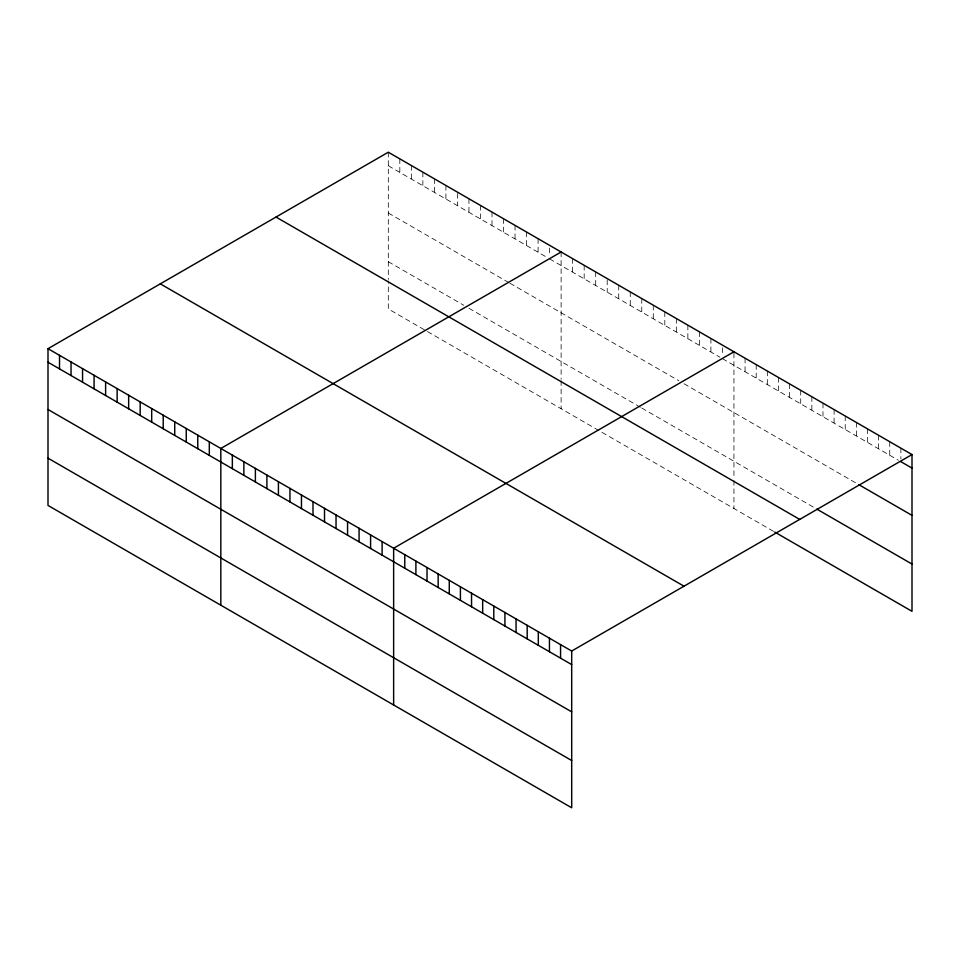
<?xml version="1.0" encoding="UTF-8"?>
<svg xmlns="http://www.w3.org/2000/svg" width="960" height="960" viewBox="0 0 960 960"><rect width="100%" height="100%" fill="white"/><g stroke="black" fill="none" stroke-linecap="round" stroke-linejoin="round"><path stroke-width="0.72" stroke-dasharray="4.8 3.6" d="M388.308 152.22L388.308 279.42M388.308 165.756L547.044 257.4M549.6 258.876L719.856 357.18M722.424 358.656L898.404 460.26M388.308 213.012L508.632 282.492M509.916 283.224L678.9 380.784M684.012 383.748L856.356 483.24M388.308 261.708L463.836 305.304M468.948 308.268L640.488 407.304M641.772 408.036L814.32 507.66M773.508 531.36L388.308 308.964L388.308 280.896M900.876 448.14L900.876 458.976M889.74 441.72L889.74 455.256M878.616 435.288L878.616 448.836M867.48 428.868L867.48 442.404M856.356 422.448L856.356 435.984M845.232 416.016L845.232 429.564M834.096 409.596L834.096 423.132M822.972 403.164L822.972 416.712M811.848 396.744L811.848 410.28M800.712 390.312L800.712 403.86M789.588 383.892L789.588 397.44M778.452 377.472L778.452 391.008M767.328 371.04L767.328 384.588M756.204 364.62L756.204 378.156M745.068 358.188L745.068 371.736M733.944 353.124L733.944 478.98M733.944 480.456L733.944 508.512M722.424 347.82L722.424 354.6M710.904 338.46L710.904 352.008M699.384 331.812L699.384 345.36M687.864 325.164L687.864 338.7M676.332 318.504L676.332 332.052M664.812 311.856L664.812 325.404M653.292 305.208L653.292 318.744M641.772 298.548L641.772 312.096M630.252 291.9L630.252 305.448M618.732 285.252L618.732 298.788M607.212 279.948L607.212 292.14M595.692 271.944L595.692 285.492M584.172 265.296L584.172 278.832M572.64 258.648L572.64 272.184M561.12 251.988L561.12 379.2M561.12 380.676L561.12 408.732M549.6 248.052L549.6 256.176M538.08 238.692L538.08 252.228M526.56 232.032L526.56 245.58M515.04 225.384L515.04 238.932M503.52 218.736L503.52 232.272M492 212.076L492 225.624M480.48 205.428L480.48 218.976M468.948 198.78L468.948 212.316M457.428 193.476L457.428 205.668M445.908 185.472L445.908 199.02M434.388 178.824L434.388 192.36M422.868 172.164L422.868 185.712M411.348 165.516L411.348 179.064M399.828 158.868L399.828 172.404"/><path stroke-width="1.44" d="M48 348.684L571.692 651.036L571.692 807.78L48 505.428L48 348.684L388.308 152.22L912 454.572L912 611.316L774.744 532.068M561.12 251.988L220.824 448.464L220.824 605.208M733.944 351.768L393.636 548.244L393.636 704.988M571.692 651.036L912 454.572M900.876 461.688L912 468.108M858.828 484.668L912 515.364M816.792 509.088L912 564.06M276 217.056L799.704 519.408M160.296 283.848L684 586.2M48 362.232L571.692 664.584M48 409.488L571.692 711.84M48 458.172L571.692 760.524M560.568 644.616L560.568 658.152M549.444 638.196L549.444 651.732M538.308 631.764L538.308 645.312M527.184 625.344L527.184 638.88M516.048 618.912L516.048 632.46M504.924 612.492L504.924 626.028M493.8 606.06L493.8 619.608M482.664 599.64L482.664 613.188M471.54 593.22L471.54 606.756M460.416 586.788L460.416 600.336M449.28 580.368L449.28 593.904M438.156 573.936L438.156 587.484M427.02 567.516L427.02 581.052M415.896 561.096L415.896 574.632M404.772 554.664L404.772 568.212M382.116 541.584L382.116 555.132M370.596 534.936L370.596 548.484M359.076 528.288L359.076 541.824M347.556 521.628L347.556 535.176M336.036 514.98L336.036 528.528M324.516 508.332L324.516 521.868M312.996 501.672L312.996 515.22M301.464 495.024L301.464 508.572M289.944 488.376L289.944 501.912M278.424 481.728L278.424 495.264M266.904 475.068L266.904 488.616M255.384 468.42L255.384 481.956M243.864 461.772L243.864 475.308M232.344 455.112L232.344 468.66M209.304 441.816L209.304 455.352M197.772 435.156L197.772 448.704M186.252 428.508L186.252 442.056M174.732 421.86L174.732 435.396M163.212 415.2L163.212 428.748M151.692 408.552L151.692 422.1M140.172 401.904L140.172 415.44M128.652 395.244L128.652 408.792M117.132 388.596L117.132 402.144M105.612 381.948L105.612 395.484M94.08 375.288L94.08 388.836M82.56 368.64L82.56 382.188M71.04 361.992L71.04 375.528M59.52 355.344L59.52 368.88"/></g></svg>
